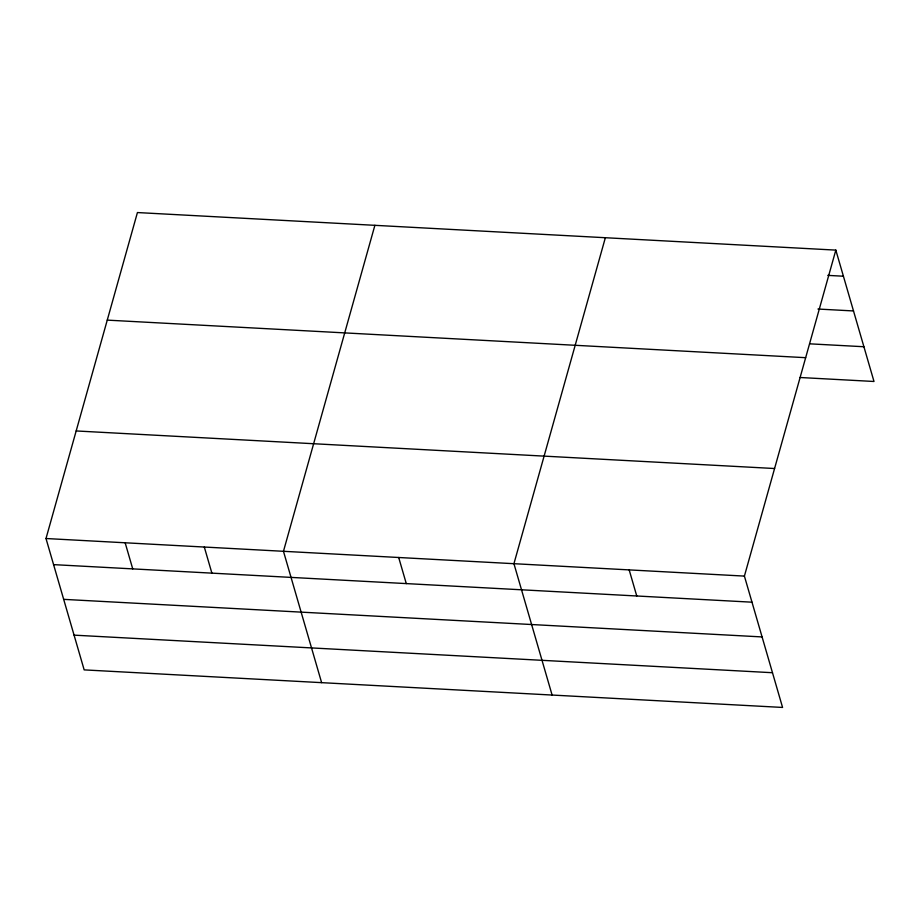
<?xml version="1.0" encoding="UTF-8"?>
<svg xmlns="http://www.w3.org/2000/svg" width="920" height="920" viewBox="0 0 920 920"><rect width="100%" height="100%" fill="white"/><g stroke="black" fill="none" stroke-linecap="round" stroke-linejoin="round"><path stroke-width="1.38" d="M835.831 250.113L744.406 576.092L782.575 707.445L84.168 669.886L46 538.522L137.425 212.554L835.831 250.113L874 381.478L800.02 377.499M374.888 225.319L283.464 551.298L321.62 682.651M605.36 237.716L513.935 563.695L552.103 695.048M827.77 275.379L843.421 276.218M817.949 309.039L853.507 310.948M809.841 343.839L863.903 346.736M107.26 320.125L805.667 357.684M76.176 430.951L774.582 468.522M46 538.522L744.406 576.092M53.578 564.627L751.996 602.186M63.675 599.357L762.082 636.928M74.071 635.145L772.478 672.716M629.176 569.894L636.755 595.987M398.693 557.497L406.284 583.591M204.309 547.043L211.887 573.137M125.154 542.777L132.733 568.882"/></g></svg>
